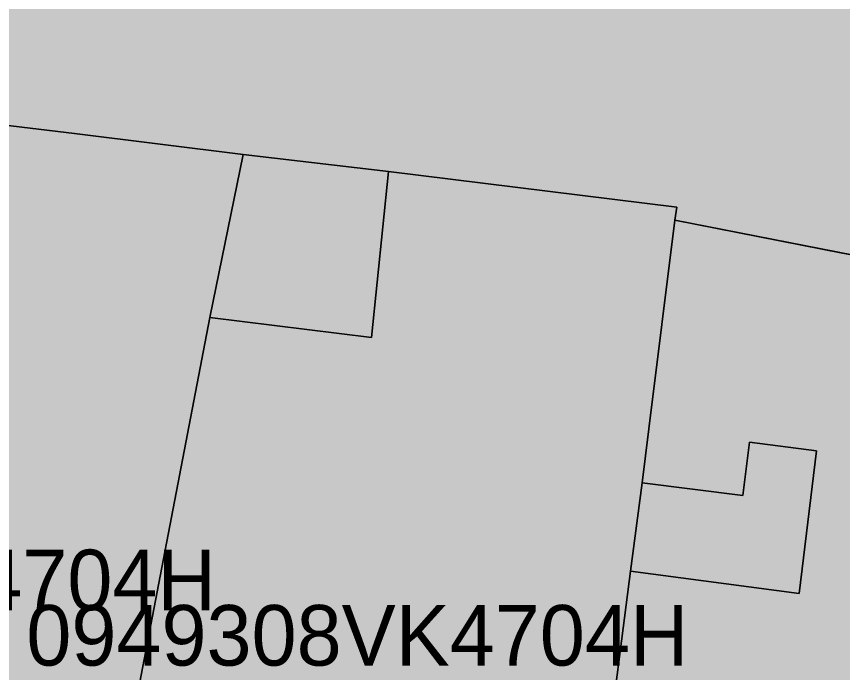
# Model space of a CAD drawing. Header units: metres. Extents: x -6 to 1255, y -2 to 532.
# Drawn here: x 1114.3 to 1127.94, y 282.81 to 293.64 of the extents above; entities that cross this region are included whole.
import ezdxf

# ---------------------------------------------------------------- set-up
doc = ezdxf.new("R2010")
doc.units = ezdxf.units.M
doc.header["$MEASUREMENT"] = 0
for name, color, linetype, lineweight, true_color in [('TPX_BUILDINGS', 7, 'CONTINUOUS', 0, 0x000000), ('TPX_BUILDINGS_HATCH', 7, 'CONTINUOUS', 0, 0xf0f0f0), ('TPX_BUILDINGS_SHADOWS_HATCH', 7, 'CONTINUOUS', 0, 0x000000), ('TPX_BUILDINGS_SHADOWS_OUTLINES', 7, 'CONTINUOUS', 0, 0x000000), ('TPX_CADASTRES', 7, 'CONTINUOUS', 0, 0x646464), ('TPX_CADASTRES_TEXT', 7, 'CONTINUOUS', 0, 0x000000)]:
    doc.layers.add(name, color=color, linetype=linetype, lineweight=lineweight, true_color=true_color)

msp = doc.modelspace()

# ---------------------------------------------------------------- hatches: boundary and pattern name
at = {"layer": 'TPX_BUILDINGS_HATCH'}
h = msp.add_hatch(color=256, dxfattribs=at)
h.paths.add_polyline_path([(1114.729, 305.362), (1110.839, 292.242), (1112.279, 292.072), (1115.259, 291.712), (1118.039, 291.362), (1120.439, 291.082), (1125.199, 290.492), (1125.169, 290.282), (1127.938, 289.737), (1128.119, 289.702), (1132.259, 289.092), (1133.379, 303.042), (1130.129, 303.402), (1118.569, 304.872), (1116.189, 305.172), (1114.729, 305.362)])
h.paths.add_polyline_path([(1123.579, 295.082), (1123.719, 296.252), (1125.589, 296.072), (1125.799, 297.542), (1123.909, 297.782), (1124.109, 299.382), (1129.379, 298.732), (1128.849, 294.432), (1123.579, 295.082)], flags=16)
for points in [[(1107.649, 281.452), (1106.689, 278.222), (1106.909, 277.822), (1115.199, 276.742), (1115.299, 277.252), (1115.859, 280.152), (1117.489, 288.672), (1118.039, 291.362), (1115.259, 291.712), (1112.279, 292.072), (1110.839, 292.242), (1107.649, 281.452)], [(1115.299, 277.252), (1115.199, 276.742), (1123.309, 275.682), (1123.379, 276.222), (1123.499, 277.152), (1123.969, 280.842), (1124.439, 284.482), (1124.629, 285.942), (1124.739, 286.832), (1125.169, 290.282), (1125.199, 290.492), (1120.439, 291.082), (1120.159, 288.342), (1117.489, 288.672), (1115.859, 280.152), (1115.299, 277.252)], [(1123.379, 276.222), (1123.309, 275.682), (1126.008, 275.331), (1131.698, 274.592), (1131.758, 276.152), (1131.848, 278.472), (1131.899, 279.742), (1131.975, 281.722), (1132.207, 287.742), (1132.259, 289.092), (1128.119, 289.702), (1127.938, 289.737), (1125.169, 290.282), (1124.739, 286.832), (1124.629, 285.942), (1126.289, 285.732), (1126.399, 286.612), (1127.509, 286.472), (1127.219, 284.112), (1124.439, 284.482), (1123.969, 280.842), (1123.499, 277.152), (1123.379, 276.222)]]:
    msp.add_hatch(color=256, dxfattribs=at).paths.add_polyline_path(points)
at = {"layer": 'TPX_BUILDINGS_SHADOWS_HATCH'}
for points in [[(1118.039, 291.362), (1117.489, 288.672), (1120.159, 288.342), (1120.439, 291.082), (1118.039, 291.362)], [(1124.629, 285.942), (1124.439, 284.482), (1127.219, 284.112), (1127.509, 286.472), (1126.399, 286.612), (1126.289, 285.732), (1124.629, 285.942)]]:
    msp.add_hatch(color=256, dxfattribs=at).paths.add_polyline_path(points)

# ---------------------------------------------------------------- linework, layer by layer
at = {"layer": 'TPX_BUILDINGS', "elevation": 0.042}
for points in [[(1114.729, 305.362), (1110.839, 292.242), (1112.279, 292.072), (1115.259, 291.712), (1118.039, 291.362), (1120.439, 291.082), (1125.199, 290.492), (1125.169, 290.282), (1127.938, 289.737), (1128.119, 289.702), (1132.259, 289.092), (1133.379, 303.042), (1130.129, 303.402), (1118.569, 304.872), (1116.189, 305.172)], [(1107.649, 281.452), (1106.689, 278.222), (1106.909, 277.822), (1115.199, 276.742), (1115.299, 277.252), (1115.859, 280.152), (1117.489, 288.672), (1118.039, 291.362), (1115.259, 291.712), (1112.279, 292.072), (1110.839, 292.242)], [(1115.299, 277.252), (1115.199, 276.742), (1123.309, 275.682), (1123.379, 276.222), (1123.499, 277.152), (1123.969, 280.842), (1124.439, 284.482), (1124.629, 285.942), (1124.739, 286.832), (1125.169, 290.282), (1125.199, 290.492), (1120.439, 291.082), (1120.159, 288.342), (1117.489, 288.672), (1115.859, 280.152)], [(1123.379, 276.222), (1123.309, 275.682), (1126.008, 275.331), (1131.698, 274.592), (1131.758, 276.152), (1131.848, 278.472), (1131.899, 279.742), (1131.975, 281.722), (1132.207, 287.742), (1132.259, 289.092), (1128.119, 289.702), (1127.938, 289.737), (1125.169, 290.282), (1124.739, 286.832), (1124.629, 285.942), (1126.289, 285.732), (1126.399, 286.612), (1127.509, 286.472), (1127.219, 284.112), (1124.439, 284.482), (1123.969, 280.842), (1123.499, 277.152)]]:
    msp.add_lwpolyline(points, close=True, dxfattribs=at)
at = {"layer": 'TPX_BUILDINGS_SHADOWS_OUTLINES', "elevation": 0.039}
for points in [[(1118.039, 291.362), (1117.489, 288.672), (1120.159, 288.342), (1120.439, 291.082)], [(1124.629, 285.942), (1124.439, 284.482), (1127.219, 284.112), (1127.509, 286.472), (1126.399, 286.612), (1126.289, 285.732)]]:
    msp.add_lwpolyline(points, close=True, dxfattribs=at)
at = {"layer": 'TPX_CADASTRES', "elevation": 0.024}
for points in [[(1114.729, 305.363), (1110.839, 292.243), (1112.279, 292.072), (1115.259, 291.712), (1118.039, 291.362), (1120.439, 291.082), (1125.199, 290.492), (1125.169, 290.282), (1128.119, 289.702), (1132.259, 289.092), (1133.379, 303.042), (1130.129, 303.402), (1118.569, 304.872), (1116.189, 305.173)], [(1107.649, 281.452), (1106.689, 278.222), (1106.909, 277.822), (1115.199, 276.742), (1115.299, 277.252), (1115.859, 280.152), (1117.489, 288.672), (1118.039, 291.362), (1115.259, 291.712), (1112.279, 292.072), (1110.839, 292.243)], [(1115.299, 277.252), (1115.199, 276.742), (1123.309, 275.682), (1123.379, 276.222), (1123.499, 277.152), (1123.969, 280.842), (1124.439, 284.482), (1124.629, 285.942), (1124.739, 286.832), (1125.169, 290.282), (1125.199, 290.492), (1120.439, 291.082), (1118.039, 291.362), (1117.489, 288.672), (1115.859, 280.152)], [(1123.379, 276.222), (1123.309, 275.682), (1131.698, 274.592), (1131.758, 276.152), (1131.848, 278.472), (1131.899, 279.742), (1132.259, 289.092), (1128.119, 289.702), (1125.169, 290.282), (1124.739, 286.832), (1124.629, 285.942), (1124.439, 284.482), (1123.969, 280.842), (1123.499, 277.152)]]:
    msp.add_lwpolyline(points, close=True, dxfattribs=at)

# ---------------------------------------------------------------- texts
at = {"layer": 'TPX_CADASTRES_TEXT'}
for s, p in [('0949309VK4704H', (1106.662, 283.837, 0.024)), ('0949308VK4704H', (1114.462, 282.922, 0.024))]:
    msp.add_text(s, height=1, dxfattribs=at).set_placement(p)

doc.saveas('drawing.dxf')
